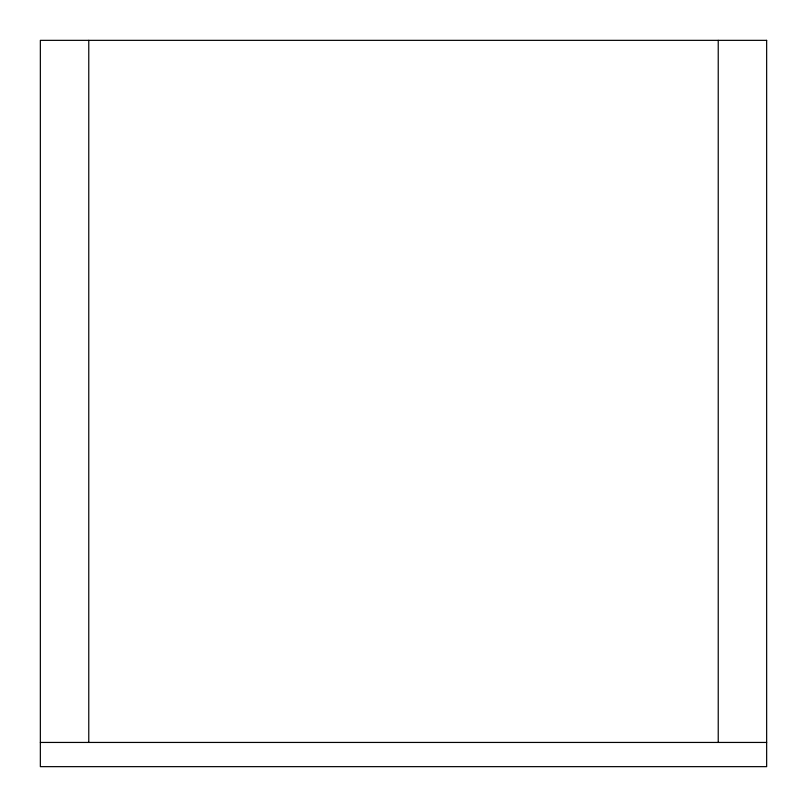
<?xml version="1.0" encoding="UTF-8"?>
<svg xmlns="http://www.w3.org/2000/svg" width="807" height="807" viewBox="0 0 807 807"><rect width="100%" height="100%" fill="white"/><g stroke="black" fill="none" stroke-linecap="round" stroke-linejoin="round"><path stroke-width="1.21" d="M40.35 742.44L766.65 742.44M718.23 40.35L718.23 742.44M88.77 40.35L88.77 742.44M766.65 40.35L40.35 40.35L40.35 766.65L766.65 766.65L766.65 40.35"/></g></svg>
